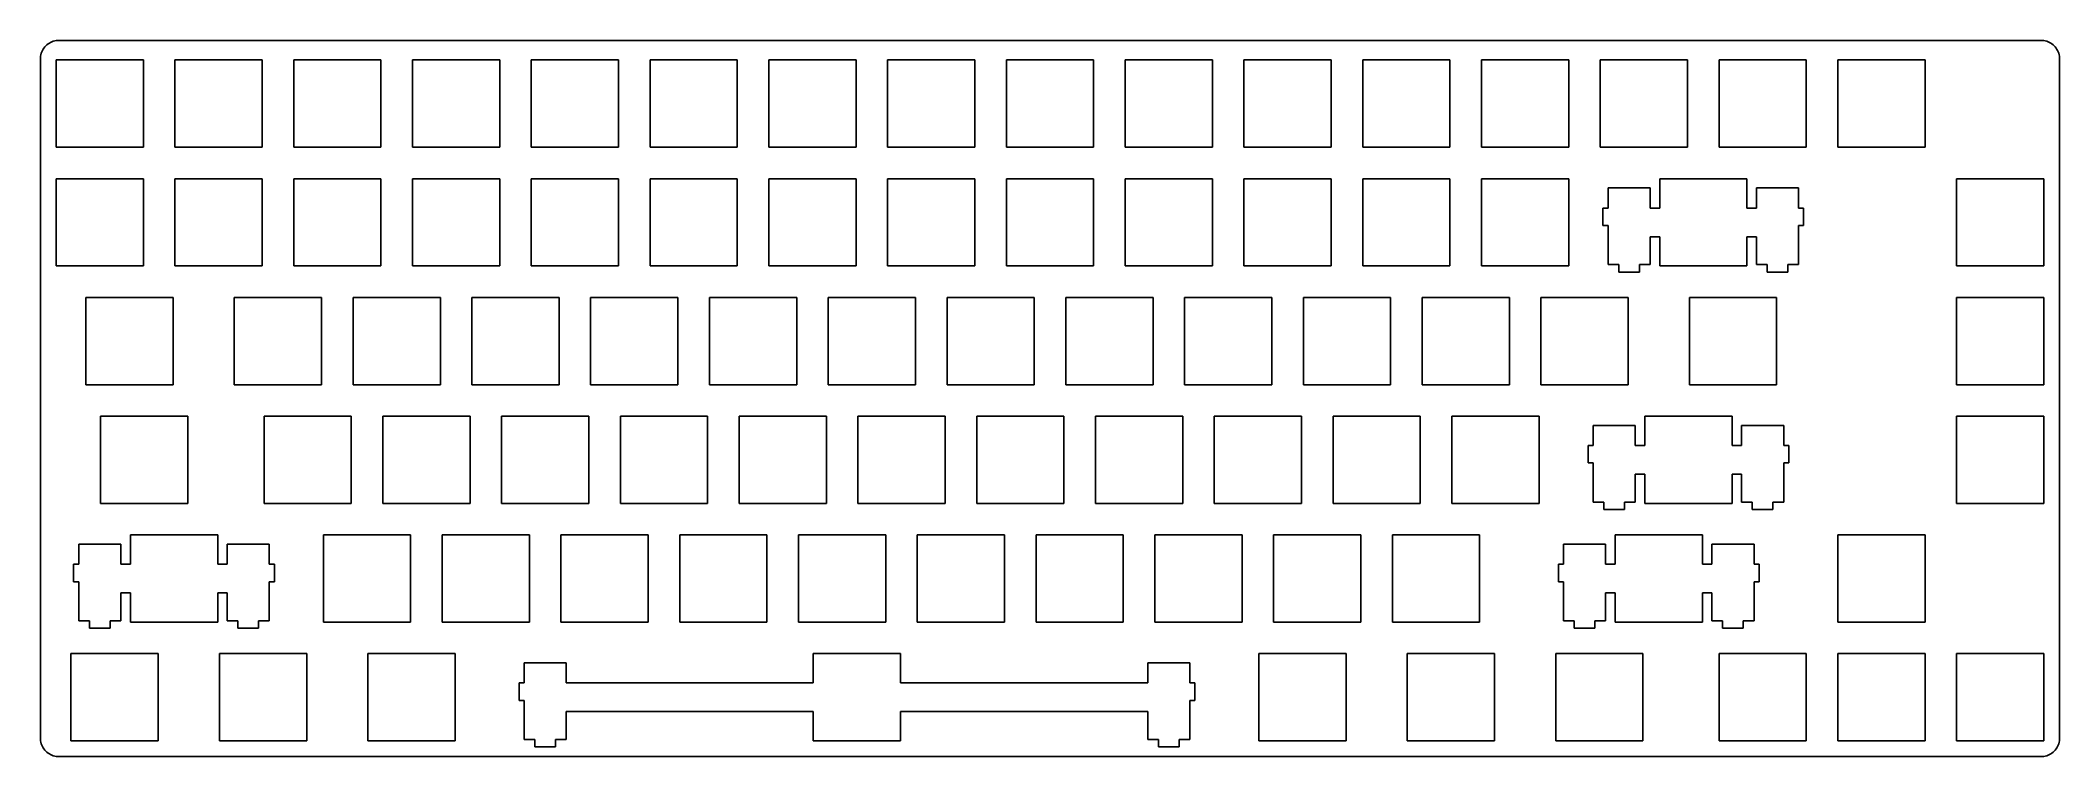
# Model space of a CAD drawing. Extents: x 0 to 324, y 0 to 115.
import ezdxf

# ---------------------------------------------------------------- set-up
doc = ezdxf.new("R2010")
doc.units = 0
doc.header["$MEASUREMENT"] = 0

msp = doc.modelspace()

# ---------------------------------------------------------------- linework, layer by layer
at = {"color": 0}
for p, q in [((0.32, 113.16), (0.42, 113.37)), ((0.42, 113.37), (0.54, 113.58)), ((0.54, 113.58), (0.67, 113.77)), ((0.67, 113.77), (0.81, 113.96)), ((0.81, 113.96), (0.97, 114.13)), ((0.97, 114.13), (1.15, 114.29)), ((1.15, 114.29), (1.33, 114.44)), ((1.33, 114.44), (1.53, 114.57)), ((1.53, 114.57), (1.73, 114.68)), ((1.73, 114.68), (1.95, 114.78)), ((1.95, 114.78), (2.17, 114.86)), ((2.17, 114.86), (2.39, 114.93)), ((2.39, 114.93), (2.63, 114.97)), ((2.63, 114.97), (2.86, 115)), ((2.86, 115), (3.1, 115.01)), ((3.1, 115), (320.94, 115)), ((320.94, 115), (321.18, 115)), ((321.18, 115), (321.41, 114.97)), ((321.41, 114.97), (321.64, 114.92)), ((321.64, 114.92), (321.87, 114.86)), ((321.87, 114.86), (322.09, 114.78)), ((322.09, 114.78), (322.31, 114.68)), ((322.31, 114.68), (322.51, 114.56)), ((322.51, 114.56), (322.71, 114.43)), ((322.71, 114.43), (322.89, 114.29)), ((322.89, 114.29), (323.07, 114.13)), ((323.07, 114.13), (323.23, 113.95)), ((323.23, 113.95), (323.37, 113.77)), ((323.37, 113.77), (323.5, 113.57)), ((323.5, 113.57), (323.62, 113.37)), ((323.62, 113.37), (323.72, 113.15)), ((0.09, 3.08), (0.1, 112.01)), ((0.1, 112.24), (0.13, 112.48)), ((0.1, 112.01), (0.1, 112.24)), ((0.13, 112.48), (0.18, 112.71)), ((0.18, 112.71), (0.24, 112.94)), ((0.24, 112.94), (0.32, 113.16)), ((2.62, 111.86), (16.62, 111.86)), ((2.62, 97.86), (2.62, 111.86)), ((16.62, 111.86), (16.62, 97.86)), ((21.67, 111.86), (35.67, 111.86)), ((21.67, 97.86), (21.67, 111.86)), ((35.67, 111.86), (35.67, 97.86)), ((40.72, 111.86), (54.72, 111.86)), ((40.72, 97.86), (40.72, 111.86)), ((54.72, 111.86), (54.72, 97.86)), ((59.77, 111.86), (73.77, 111.86)), ((59.77, 97.86), (59.77, 111.86)), ((73.77, 111.86), (73.77, 97.86)), ((78.82, 111.86), (92.82, 111.86)), ((78.82, 97.86), (78.82, 111.86)), ((92.82, 111.86), (92.82, 97.86)), ((97.87, 111.86), (111.87, 111.86)), ((97.87, 97.86), (97.87, 111.86)), ((111.87, 111.86), (111.87, 97.86)), ((116.92, 111.86), (130.92, 111.86)), ((116.92, 97.86), (116.92, 111.86)), ((130.92, 111.86), (130.92, 97.86)), ((135.97, 111.86), (149.97, 111.86)), ((135.97, 97.86), (135.97, 111.86)), ((149.97, 111.86), (149.97, 97.86)), ((155.02, 111.86), (169.02, 111.86)), ((155.02, 97.86), (155.02, 111.86)), ((169.02, 111.86), (169.02, 97.86)), ((174.07, 111.86), (188.07, 111.86)), ((174.07, 97.86), (174.07, 111.86)), ((188.07, 111.86), (188.07, 97.86)), ((193.12, 111.86), (207.12, 111.86)), ((193.12, 97.86), (193.12, 111.86)), ((207.12, 111.86), (207.12, 97.86)), ((212.17, 111.86), (226.17, 111.86)), ((212.17, 97.86), (212.17, 111.86)), ((226.17, 111.86), (226.17, 97.86)), ((231.22, 111.86), (245.22, 111.86)), ((231.22, 97.86), (231.22, 111.86)), ((245.22, 111.86), (245.22, 97.86)), ((250.27, 111.86), (264.27, 111.86)), ((250.27, 97.86), (250.27, 111.86)), ((264.27, 111.86), (264.27, 97.86)), ((269.32, 111.86), (283.32, 111.86)), ((269.32, 97.86), (269.32, 111.86)), ((283.32, 111.86), (283.32, 97.86)), ((288.37, 111.86), (302.37, 111.86)), ((288.37, 97.86), (288.37, 111.86)), ((302.37, 111.86), (302.37, 97.86)), ((323.72, 113.15), (323.8, 112.93)), ((323.8, 112.93), (323.86, 112.7)), ((323.86, 112.7), (323.91, 112.47)), ((323.91, 112.47), (323.93, 112.24)), ((323.93, 112.24), (323.94, 112)), ((323.94, 112), (323.94, 3.08)), ((16.62, 97.86), (2.62, 97.86)), ((35.67, 97.86), (21.67, 97.86)), ((54.72, 97.86), (40.72, 97.86)), ((73.77, 97.86), (59.77, 97.86)), ((92.82, 97.86), (78.82, 97.86)), ((111.87, 97.86), (97.87, 97.86)), ((130.92, 97.86), (116.92, 97.86)), ((149.97, 97.86), (135.97, 97.86)), ((169.02, 97.86), (155.02, 97.86)), ((188.07, 97.86), (174.07, 97.86)), ((207.12, 97.86), (193.12, 97.86)), ((226.17, 97.86), (212.17, 97.86)), ((245.22, 97.86), (231.22, 97.86)), ((264.27, 97.86), (250.27, 97.86)), ((283.32, 97.86), (269.32, 97.86)), ((302.37, 97.86), (288.37, 97.86)), ((2.62, 92.81), (16.62, 92.81)), ((2.62, 78.81), (2.62, 92.81)), ((16.62, 92.81), (16.62, 78.81)), ((21.67, 92.81), (35.67, 92.81)), ((21.67, 78.81), (21.67, 92.81)), ((35.67, 92.81), (35.67, 78.81)), ((40.72, 92.81), (54.72, 92.81)), ((40.72, 78.81), (40.72, 92.81)), ((54.72, 92.81), (54.72, 78.81)), ((59.77, 92.81), (73.77, 92.81)), ((59.77, 78.81), (59.77, 92.81)), ((73.77, 92.81), (73.77, 78.81)), ((78.82, 92.81), (92.82, 92.81)), ((78.82, 78.81), (78.82, 92.81)), ((92.82, 92.81), (92.82, 78.81)), ((97.87, 92.81), (111.87, 92.81)), ((97.87, 78.81), (97.87, 92.81)), ((111.87, 92.81), (111.87, 78.81)), ((116.92, 92.81), (130.92, 92.81)), ((116.92, 78.81), (116.92, 92.81)), ((130.92, 92.81), (130.92, 78.81)), ((135.97, 92.81), (149.97, 92.81)), ((135.97, 78.81), (135.97, 92.81)), ((149.97, 92.81), (149.97, 78.81)), ((155.02, 92.81), (169.02, 92.81)), ((155.02, 78.81), (155.02, 92.81)), ((169.02, 92.81), (169.02, 78.81)), ((174.07, 92.81), (188.07, 92.81)), ((174.07, 78.81), (174.07, 92.81)), ((188.07, 92.81), (188.07, 78.81)), ((193.12, 92.81), (207.12, 92.81)), ((193.12, 78.81), (193.12, 92.81)), ((207.12, 92.81), (207.12, 78.81)), ((212.17, 92.81), (226.17, 92.81)), ((212.17, 78.81), (212.17, 92.81)), ((226.17, 92.81), (226.17, 78.81)), ((231.22, 92.81), (245.22, 92.81)), ((231.22, 78.81), (231.22, 92.81)), ((245.22, 92.81), (245.22, 78.81)), ((258.27, 91.33), (251.52, 91.33)), ((251.52, 91.33), (251.52, 88.1)), ((258.27, 88.1), (258.27, 91.33)), ((259.8, 92.81), (259.8, 88.1)), ((273.79, 92.81), (259.8, 92.81)), ((273.79, 88.1), (273.79, 92.81)), ((282.07, 91.33), (275.32, 91.33)), ((275.32, 91.33), (275.32, 88.1)), ((282.07, 88.1), (282.07, 91.33)), ((307.42, 92.81), (321.42, 92.81)), ((307.42, 78.81), (307.42, 92.81)), ((321.42, 92.81), (321.42, 78.81)), ((251.52, 88.1), (250.69, 88.1)), ((250.69, 88.1), (250.69, 85.3)), ((259.8, 88.1), (258.27, 88.1)), ((275.32, 88.1), (273.79, 88.1)), ((282.89, 88.1), (282.07, 88.1)), ((282.89, 85.3), (282.89, 88.1)), ((250.69, 85.3), (251.52, 85.3)), ((251.52, 85.3), (251.52, 79.03)), ((282.07, 79.03), (282.07, 85.3)), ((282.07, 85.3), (282.89, 85.3)), ((258.27, 79.03), (258.27, 83.5)), ((258.27, 83.5), (259.8, 83.5)), ((259.8, 83.5), (259.8, 78.81)), ((273.79, 78.81), (273.79, 83.5)), ((273.79, 83.5), (275.32, 83.5)), ((275.32, 83.5), (275.32, 79.03)), ((16.62, 78.81), (2.62, 78.81)), ((35.67, 78.81), (21.67, 78.81)), ((54.72, 78.81), (40.72, 78.81)), ((73.77, 78.81), (59.77, 78.81)), ((92.82, 78.81), (78.82, 78.81)), ((111.87, 78.81), (97.87, 78.81)), ((130.92, 78.81), (116.92, 78.81)), ((149.97, 78.81), (135.97, 78.81)), ((169.02, 78.81), (155.02, 78.81)), ((188.07, 78.81), (174.07, 78.81)), ((207.12, 78.81), (193.12, 78.81)), ((226.17, 78.81), (212.17, 78.81)), ((245.22, 78.81), (231.22, 78.81)), ((251.52, 79.03), (253.24, 79.03)), ((253.24, 79.03), (253.24, 77.84)), ((253.24, 77.84), (256.55, 77.84)), ((256.55, 77.84), (256.55, 79.03)), ((256.55, 79.03), (258.27, 79.03)), ((259.8, 78.81), (273.79, 78.81)), ((275.32, 79.03), (277.05, 79.03)), ((277.05, 79.03), (277.05, 77.84)), ((277.05, 77.84), (280.35, 77.84)), ((280.35, 77.84), (280.35, 79.03)), ((280.35, 79.03), (282.07, 79.03)), ((321.42, 78.81), (307.42, 78.81)), ((7.38, 73.76), (21.38, 73.76)), ((7.38, 59.76), (7.38, 73.76)), ((21.38, 73.76), (21.38, 59.76)), ((31.19, 73.76), (45.19, 73.76)), ((31.19, 59.76), (31.19, 73.76)), ((45.19, 73.76), (45.19, 59.76)), ((50.24, 73.76), (64.24, 73.76)), ((50.24, 59.76), (50.24, 73.76)), ((64.24, 73.76), (64.24, 59.76)), ((69.29, 73.76), (83.29, 73.76)), ((69.29, 59.76), (69.29, 73.76)), ((83.29, 73.76), (83.29, 59.76)), ((88.34, 73.76), (102.34, 73.76)), ((88.34, 59.76), (88.34, 73.76)), ((102.34, 73.76), (102.34, 59.76)), ((107.39, 73.76), (121.39, 73.76)), ((107.39, 59.76), (107.39, 73.76)), ((121.39, 73.76), (121.39, 59.76)), ((126.44, 73.76), (140.44, 73.76)), ((126.44, 59.76), (126.44, 73.76)), ((140.44, 73.76), (140.44, 59.76)), ((145.5, 73.76), (159.49, 73.76)), ((145.5, 59.76), (145.5, 73.76)), ((159.49, 73.76), (159.49, 59.76)), ((164.54, 73.76), (178.54, 73.76)), ((164.54, 59.76), (164.54, 73.76)), ((178.54, 73.76), (178.54, 59.76)), ((183.59, 73.76), (197.59, 73.76)), ((183.59, 59.76), (183.59, 73.76)), ((197.59, 73.76), (197.59, 59.76)), ((202.65, 73.76), (216.64, 73.76)), ((202.65, 59.76), (202.65, 73.76)), ((216.64, 73.76), (216.64, 59.76)), ((221.69, 73.76), (235.69, 73.76)), ((221.69, 59.76), (221.69, 73.76)), ((235.69, 73.76), (235.69, 59.76)), ((240.75, 73.76), (254.74, 73.76)), ((240.75, 59.76), (240.75, 73.76)), ((254.74, 73.76), (254.74, 59.76)), ((264.56, 73.76), (278.56, 73.76)), ((264.56, 59.76), (264.56, 73.76)), ((278.56, 73.76), (278.56, 59.76)), ((307.42, 73.76), (321.42, 73.76)), ((307.42, 59.76), (307.42, 73.76)), ((321.42, 73.76), (321.42, 59.76)), ((21.38, 59.76), (7.38, 59.76)), ((45.19, 59.76), (31.19, 59.76)), ((64.24, 59.76), (50.24, 59.76)), ((83.29, 59.76), (69.29, 59.76)), ((102.34, 59.76), (88.34, 59.76)), ((121.39, 59.76), (107.39, 59.76)), ((140.44, 59.76), (126.44, 59.76)), ((159.49, 59.76), (145.5, 59.76)), ((178.54, 59.76), (164.54, 59.76)), ((197.59, 59.76), (183.59, 59.76)), ((216.64, 59.76), (202.65, 59.76)), ((235.69, 59.76), (221.69, 59.76)), ((254.74, 59.76), (240.75, 59.76)), ((278.56, 59.76), (264.56, 59.76)), ((321.42, 59.76), (307.42, 59.76)), ((9.76, 54.71), (23.76, 54.71)), ((9.76, 40.71), (9.76, 54.71)), ((23.76, 54.71), (23.76, 40.71)), ((35.96, 54.71), (49.96, 54.71)), ((35.96, 40.71), (35.96, 54.71)), ((49.96, 54.71), (49.96, 40.71)), ((55.01, 54.71), (69.01, 54.71)), ((55.01, 40.71), (55.01, 54.71)), ((69.01, 54.71), (69.01, 40.71)), ((74.06, 54.71), (88.06, 54.71)), ((74.06, 40.71), (74.06, 54.71)), ((88.06, 54.71), (88.06, 40.71)), ((93.11, 54.71), (107.11, 54.71)), ((93.11, 40.71), (93.11, 54.71)), ((107.11, 54.71), (107.11, 40.71)), ((112.16, 54.71), (126.16, 54.71)), ((112.16, 40.71), (112.16, 54.71)), ((126.16, 54.71), (126.16, 40.71)), ((131.21, 54.71), (145.21, 54.71)), ((131.21, 40.71), (131.21, 54.71)), ((145.21, 54.71), (145.21, 40.71)), ((150.26, 54.71), (164.26, 54.71)), ((150.26, 40.71), (150.26, 54.71)), ((164.26, 54.71), (164.26, 40.71)), ((169.31, 54.71), (183.31, 54.71)), ((169.31, 40.71), (169.31, 54.71)), ((183.31, 54.71), (183.31, 40.71)), ((188.36, 54.71), (202.36, 54.71)), ((188.36, 40.71), (188.36, 54.71)), ((202.36, 54.71), (202.36, 40.71)), ((207.41, 54.71), (221.41, 54.71)), ((207.41, 40.71), (207.41, 54.71)), ((221.41, 54.71), (221.41, 40.71)), ((226.46, 54.71), (240.46, 54.71)), ((226.46, 40.71), (226.46, 54.71)), ((240.46, 54.71), (240.46, 40.71)), ((255.89, 53.23), (249.14, 53.23)), ((249.14, 53.23), (249.14, 50)), ((255.89, 50), (255.89, 53.23)), ((257.41, 54.71), (257.41, 50)), ((271.41, 54.71), (257.41, 54.71)), ((271.41, 50), (271.41, 54.71)), ((279.69, 53.23), (272.94, 53.23)), ((272.94, 53.23), (272.94, 50)), ((279.69, 50), (279.69, 53.23)), ((307.42, 54.71), (321.42, 54.71)), ((307.42, 40.71), (307.42, 54.71)), ((321.42, 54.71), (321.42, 40.71)), ((249.14, 50), (248.31, 50)), ((248.31, 50), (248.31, 47.2)), ((257.41, 50), (255.89, 50)), ((272.94, 50), (271.41, 50)), ((280.51, 50), (279.69, 50)), ((280.51, 47.2), (280.51, 50)), ((248.31, 47.2), (249.14, 47.2)), ((249.14, 47.2), (249.14, 40.93)), ((255.89, 40.93), (255.89, 45.41)), ((255.89, 45.41), (257.41, 45.41)), ((257.41, 45.41), (257.41, 40.71)), ((271.41, 40.71), (271.41, 45.41)), ((271.41, 45.41), (272.94, 45.41)), ((272.94, 45.41), (272.94, 40.93)), ((279.69, 40.93), (279.69, 47.2)), ((279.69, 47.2), (280.51, 47.2)), ((23.76, 40.71), (9.76, 40.71)), ((49.96, 40.71), (35.96, 40.71)), ((69.01, 40.71), (55.01, 40.71)), ((88.06, 40.71), (74.06, 40.71)), ((107.11, 40.71), (93.11, 40.71)), ((126.16, 40.71), (112.16, 40.71)), ((145.21, 40.71), (131.21, 40.71)), ((164.26, 40.71), (150.26, 40.71)), ((183.31, 40.71), (169.31, 40.71)), ((202.36, 40.71), (188.36, 40.71)), ((221.41, 40.71), (207.41, 40.71)), ((240.46, 40.71), (226.46, 40.71)), ((249.14, 40.93), (250.86, 40.93)), ((250.86, 40.93), (250.86, 39.74)), ((250.86, 39.74), (254.16, 39.74)), ((254.16, 39.74), (254.16, 40.93)), ((254.16, 40.93), (255.89, 40.93)), ((257.41, 40.71), (271.41, 40.71)), ((272.94, 40.93), (274.66, 40.93)), ((274.66, 40.93), (274.66, 39.74)), ((274.66, 39.74), (277.96, 39.74)), ((277.96, 39.74), (277.96, 40.93)), ((277.96, 40.93), (279.69, 40.93)), ((321.42, 40.71), (307.42, 40.71)), ((14.53, 35.66), (14.53, 30.95)), ((28.53, 35.66), (14.53, 35.66)), ((28.53, 30.95), (28.53, 35.66)), ((45.48, 35.66), (59.48, 35.66)), ((45.48, 21.66), (45.48, 35.66)), ((59.48, 35.66), (59.48, 21.66)), ((64.53, 35.66), (78.53, 35.66)), ((64.53, 21.66), (64.53, 35.66)), ((78.53, 35.66), (78.53, 21.66)), ((83.58, 35.66), (97.58, 35.66)), ((83.58, 21.66), (83.58, 35.66)), ((97.58, 35.66), (97.58, 21.66)), ((102.63, 35.66), (116.63, 35.66)), ((102.63, 21.66), (102.63, 35.66)), ((116.63, 35.66), (116.63, 21.66)), ((121.68, 35.66), (135.68, 35.66)), ((121.68, 21.66), (121.68, 35.66)), ((135.68, 35.66), (135.68, 21.66)), ((140.73, 35.66), (154.73, 35.66)), ((140.73, 21.66), (140.73, 35.66)), ((154.73, 35.66), (154.73, 21.66)), ((159.78, 35.66), (173.78, 35.66)), ((159.78, 21.66), (159.78, 35.66)), ((173.78, 35.66), (173.78, 21.66)), ((178.83, 35.66), (192.83, 35.66)), ((178.83, 21.66), (178.83, 35.66)), ((192.83, 35.66), (192.83, 21.66)), ((197.88, 35.66), (211.88, 35.66)), ((197.88, 21.66), (197.88, 35.66)), ((211.88, 35.66), (211.88, 21.66)), ((216.93, 35.66), (230.93, 35.66)), ((216.93, 21.66), (216.93, 35.66)), ((230.93, 35.66), (230.93, 21.66)), ((252.65, 35.66), (252.65, 30.95)), ((266.65, 35.66), (252.65, 35.66)), ((266.65, 30.95), (266.65, 35.66)), ((288.37, 35.66), (302.37, 35.66)), ((288.37, 21.66), (288.37, 35.66)), ((302.37, 35.66), (302.37, 21.66)), ((13, 34.19), (6.25, 34.19)), ((6.25, 34.19), (6.25, 30.95)), ((13, 30.95), (13, 34.19)), ((36.8, 34.19), (30.05, 34.19)), ((30.05, 34.19), (30.05, 30.95)), ((36.8, 30.95), (36.8, 34.19)), ((251.13, 34.19), (244.38, 34.19)), ((244.38, 34.19), (244.38, 30.95)), ((251.13, 30.95), (251.13, 34.19)), ((274.93, 34.19), (268.18, 34.19)), ((268.18, 34.19), (268.18, 30.95)), ((274.93, 30.95), (274.93, 34.19)), ((6.25, 30.95), (5.43, 30.95)), ((5.43, 30.95), (5.43, 28.15)), ((14.53, 30.95), (13, 30.95)), ((30.05, 30.95), (28.53, 30.95)), ((37.63, 30.95), (36.8, 30.95)), ((37.63, 28.15), (37.63, 30.95)), ((244.38, 30.95), (243.55, 30.95)), ((243.55, 30.95), (243.55, 28.15)), ((252.65, 30.95), (251.13, 30.95)), ((268.18, 30.95), (266.65, 30.95)), ((275.75, 30.95), (274.93, 30.95)), ((275.75, 28.15), (275.75, 30.95)), ((5.43, 28.15), (6.25, 28.15)), ((6.25, 28.15), (6.25, 21.88)), ((13, 21.88), (13, 26.36)), ((13, 26.36), (14.53, 26.36)), ((14.53, 26.36), (14.53, 21.66)), ((28.53, 21.66), (28.53, 26.36)), ((28.53, 26.36), (30.05, 26.36)), ((30.05, 26.36), (30.05, 21.88)), ((36.8, 21.88), (36.8, 28.15)), ((36.8, 28.15), (37.63, 28.15)), ((243.55, 28.15), (244.38, 28.15)), ((244.38, 28.15), (244.38, 21.88)), ((251.13, 21.88), (251.13, 26.36)), ((251.13, 26.36), (252.65, 26.36)), ((252.65, 26.36), (252.65, 21.66)), ((266.65, 21.66), (266.65, 26.36)), ((266.65, 26.36), (268.18, 26.36)), ((268.18, 26.36), (268.18, 21.88)), ((274.93, 21.88), (274.93, 28.15)), ((274.93, 28.15), (275.75, 28.15)), ((6.25, 21.88), (7.98, 21.88)), ((7.98, 21.88), (7.98, 20.69)), ((7.98, 20.69), (11.28, 20.69)), ((11.28, 20.69), (11.28, 21.88)), ((11.28, 21.88), (13, 21.88)), ((14.53, 21.66), (28.53, 21.66)), ((30.05, 21.88), (31.78, 21.88)), ((31.78, 21.88), (31.78, 20.69)), ((31.78, 20.69), (35.08, 20.69)), ((35.08, 20.69), (35.08, 21.88)), ((35.08, 21.88), (36.8, 21.88)), ((59.48, 21.66), (45.48, 21.66)), ((78.53, 21.66), (64.53, 21.66)), ((97.58, 21.66), (83.58, 21.66)), ((116.63, 21.66), (102.63, 21.66)), ((135.68, 21.66), (121.68, 21.66)), ((154.73, 21.66), (140.73, 21.66)), ((173.78, 21.66), (159.78, 21.66)), ((192.83, 21.66), (178.83, 21.66)), ((211.88, 21.66), (197.88, 21.66)), ((230.93, 21.66), (216.93, 21.66)), ((244.38, 21.88), (246.1, 21.88)), ((246.1, 21.88), (246.1, 20.69)), ((246.1, 20.69), (249.4, 20.69)), ((249.4, 20.69), (249.4, 21.88)), ((249.4, 21.88), (251.13, 21.88)), ((252.65, 21.66), (266.65, 21.66)), ((268.18, 21.88), (269.9, 21.88)), ((269.9, 21.88), (269.9, 20.69)), ((269.9, 20.69), (273.2, 20.69)), ((273.2, 20.69), (273.2, 21.88)), ((273.2, 21.88), (274.93, 21.88)), ((302.37, 21.66), (288.37, 21.66)), ((5, 16.61), (19, 16.61)), ((5, 2.61), (5, 16.61)), ((19, 16.61), (19, 2.61)), ((28.81, 16.61), (42.81, 16.61)), ((28.81, 2.61), (28.81, 16.61)), ((42.81, 16.61), (42.81, 2.61)), ((52.63, 16.61), (66.63, 16.61)), ((52.63, 2.61), (52.63, 16.61)), ((66.63, 16.61), (66.63, 2.61)), ((124.06, 16.61), (124.06, 11.9)), ((138.06, 16.61), (124.06, 16.61)), ((138.06, 11.9), (138.06, 16.61)), ((195.5, 16.61), (209.5, 16.61)), ((195.5, 2.61), (195.5, 16.61)), ((209.5, 16.61), (209.5, 2.61)), ((219.31, 16.61), (233.31, 16.61)), ((219.31, 2.61), (219.31, 16.61)), ((233.31, 16.61), (233.31, 2.61)), ((243.13, 16.61), (257.12, 16.61)), ((243.13, 2.61), (243.13, 16.61)), ((257.12, 16.61), (257.12, 2.61)), ((269.32, 16.61), (283.32, 16.61)), ((269.32, 2.61), (269.32, 16.61)), ((283.32, 16.61), (283.32, 2.61)), ((288.37, 16.61), (302.37, 16.61)), ((288.37, 2.61), (288.37, 16.61)), ((302.37, 16.61), (302.37, 2.61)), ((307.42, 16.61), (321.42, 16.61)), ((307.42, 2.61), (307.42, 16.61)), ((321.42, 16.61), (321.42, 2.61)), ((84.44, 15.13), (77.69, 15.13)), ((77.69, 15.13), (77.69, 11.9)), ((84.44, 11.9), (84.44, 15.13)), ((184.44, 15.13), (177.69, 15.13)), ((177.69, 15.13), (177.69, 11.9)), ((184.44, 11.9), (184.44, 15.13)), ((77.69, 11.9), (76.86, 11.9)), ((76.86, 11.9), (76.86, 9.1)), ((124.06, 11.9), (84.44, 11.9)), ((177.69, 11.9), (138.06, 11.9)), ((185.26, 11.9), (184.44, 11.9)), ((185.26, 9.1), (185.26, 11.9)), ((76.86, 9.1), (77.69, 9.1)), ((77.69, 9.1), (77.69, 2.83)), ((84.44, 2.83), (84.44, 7.3)), ((84.44, 7.3), (124.06, 7.3)), ((124.06, 7.3), (124.06, 2.61)), ((138.06, 2.61), (138.06, 7.3)), ((138.06, 7.3), (177.69, 7.3)), ((177.69, 7.3), (177.69, 2.83)), ((184.44, 2.83), (184.44, 9.1)), ((184.44, 9.1), (185.26, 9.1)), ((0.1, 2.84), (0.09, 3.08)), ((0.13, 2.61), (0.1, 2.84)), ((0.18, 2.38), (0.13, 2.61)), ((0.24, 2.15), (0.18, 2.38)), ((0.32, 1.93), (0.24, 2.15)), ((0.42, 1.72), (0.32, 1.93)), ((0.54, 1.51), (0.42, 1.72)), ((0.67, 1.32), (0.54, 1.51)), ((0.81, 1.13), (0.67, 1.32)), ((0.97, 0.96), (0.81, 1.13)), ((1.15, 0.8), (0.97, 0.96)), ((1.33, 0.65), (1.15, 0.8)), ((1.53, 0.52), (1.33, 0.65)), ((1.73, 0.41), (1.53, 0.52)), ((1.95, 0.31), (1.73, 0.41)), ((2.17, 0.23), (1.95, 0.31)), ((2.39, 0.16), (2.17, 0.23)), ((2.63, 0.12), (2.39, 0.16)), ((2.86, 0.09), (2.63, 0.12)), ((3.1, 0.08), (2.86, 0.09)), ((320.94, 0.08), (3.1, 0.08)), ((19, 2.61), (5, 2.61)), ((42.81, 2.61), (28.81, 2.61)), ((66.63, 2.61), (52.63, 2.61)), ((77.69, 2.83), (79.41, 2.83)), ((79.41, 2.83), (79.41, 1.64)), ((79.41, 1.64), (82.71, 1.64)), ((82.71, 1.64), (82.71, 2.83)), ((82.71, 2.83), (84.44, 2.83)), ((124.06, 2.61), (138.06, 2.61)), ((177.69, 2.83), (179.41, 2.83)), ((179.41, 2.83), (179.41, 1.64)), ((179.41, 1.64), (182.71, 1.64)), ((182.71, 1.64), (182.71, 2.83)), ((182.71, 2.83), (184.44, 2.83)), ((209.5, 2.61), (195.5, 2.61)), ((233.31, 2.61), (219.31, 2.61)), ((257.12, 2.61), (243.13, 2.61)), ((283.32, 2.61), (269.32, 2.61)), ((302.37, 2.61), (288.37, 2.61)), ((321.42, 2.61), (307.42, 2.61)), ((321.18, 0.09), (320.94, 0.08)), ((321.41, 0.12), (321.18, 0.09)), ((321.64, 0.16), (321.41, 0.12)), ((321.87, 0.23), (321.64, 0.16)), ((322.09, 0.31), (321.87, 0.23)), ((322.31, 0.41), (322.09, 0.31)), ((322.51, 0.52), (322.31, 0.41)), ((322.71, 0.65), (322.51, 0.52)), ((322.89, 0.8), (322.71, 0.65)), ((323.07, 0.96), (322.89, 0.8)), ((323.23, 1.13), (323.07, 0.96)), ((323.37, 1.32), (323.23, 1.13)), ((323.5, 1.51), (323.37, 1.32)), ((323.62, 1.72), (323.5, 1.51)), ((323.72, 1.93), (323.62, 1.72)), ((323.8, 2.15), (323.72, 1.93)), ((323.86, 2.38), (323.8, 2.15)), ((323.91, 2.61), (323.86, 2.38)), ((323.93, 2.84), (323.91, 2.61)), ((323.94, 3.08), (323.93, 2.84))]:
    msp.add_line(p, q, dxfattribs=at)

doc.saveas('drawing.dxf')
